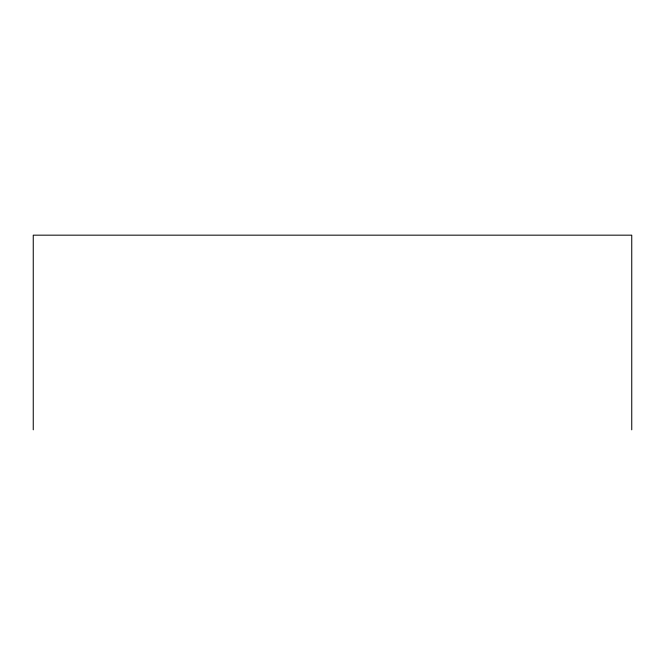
<?xml version="1.0" encoding="UTF-8"?>
<svg xmlns="http://www.w3.org/2000/svg" width="665" height="665" viewBox="0 0 665 665"><rect width="100%" height="100%" fill="white"/><g stroke="black" fill="none" stroke-linecap="round" stroke-linejoin="round"><path stroke-width="1" d="M631.75 429.831L631.75 235.169L33.25 235.169L33.25 429.831"/></g></svg>
